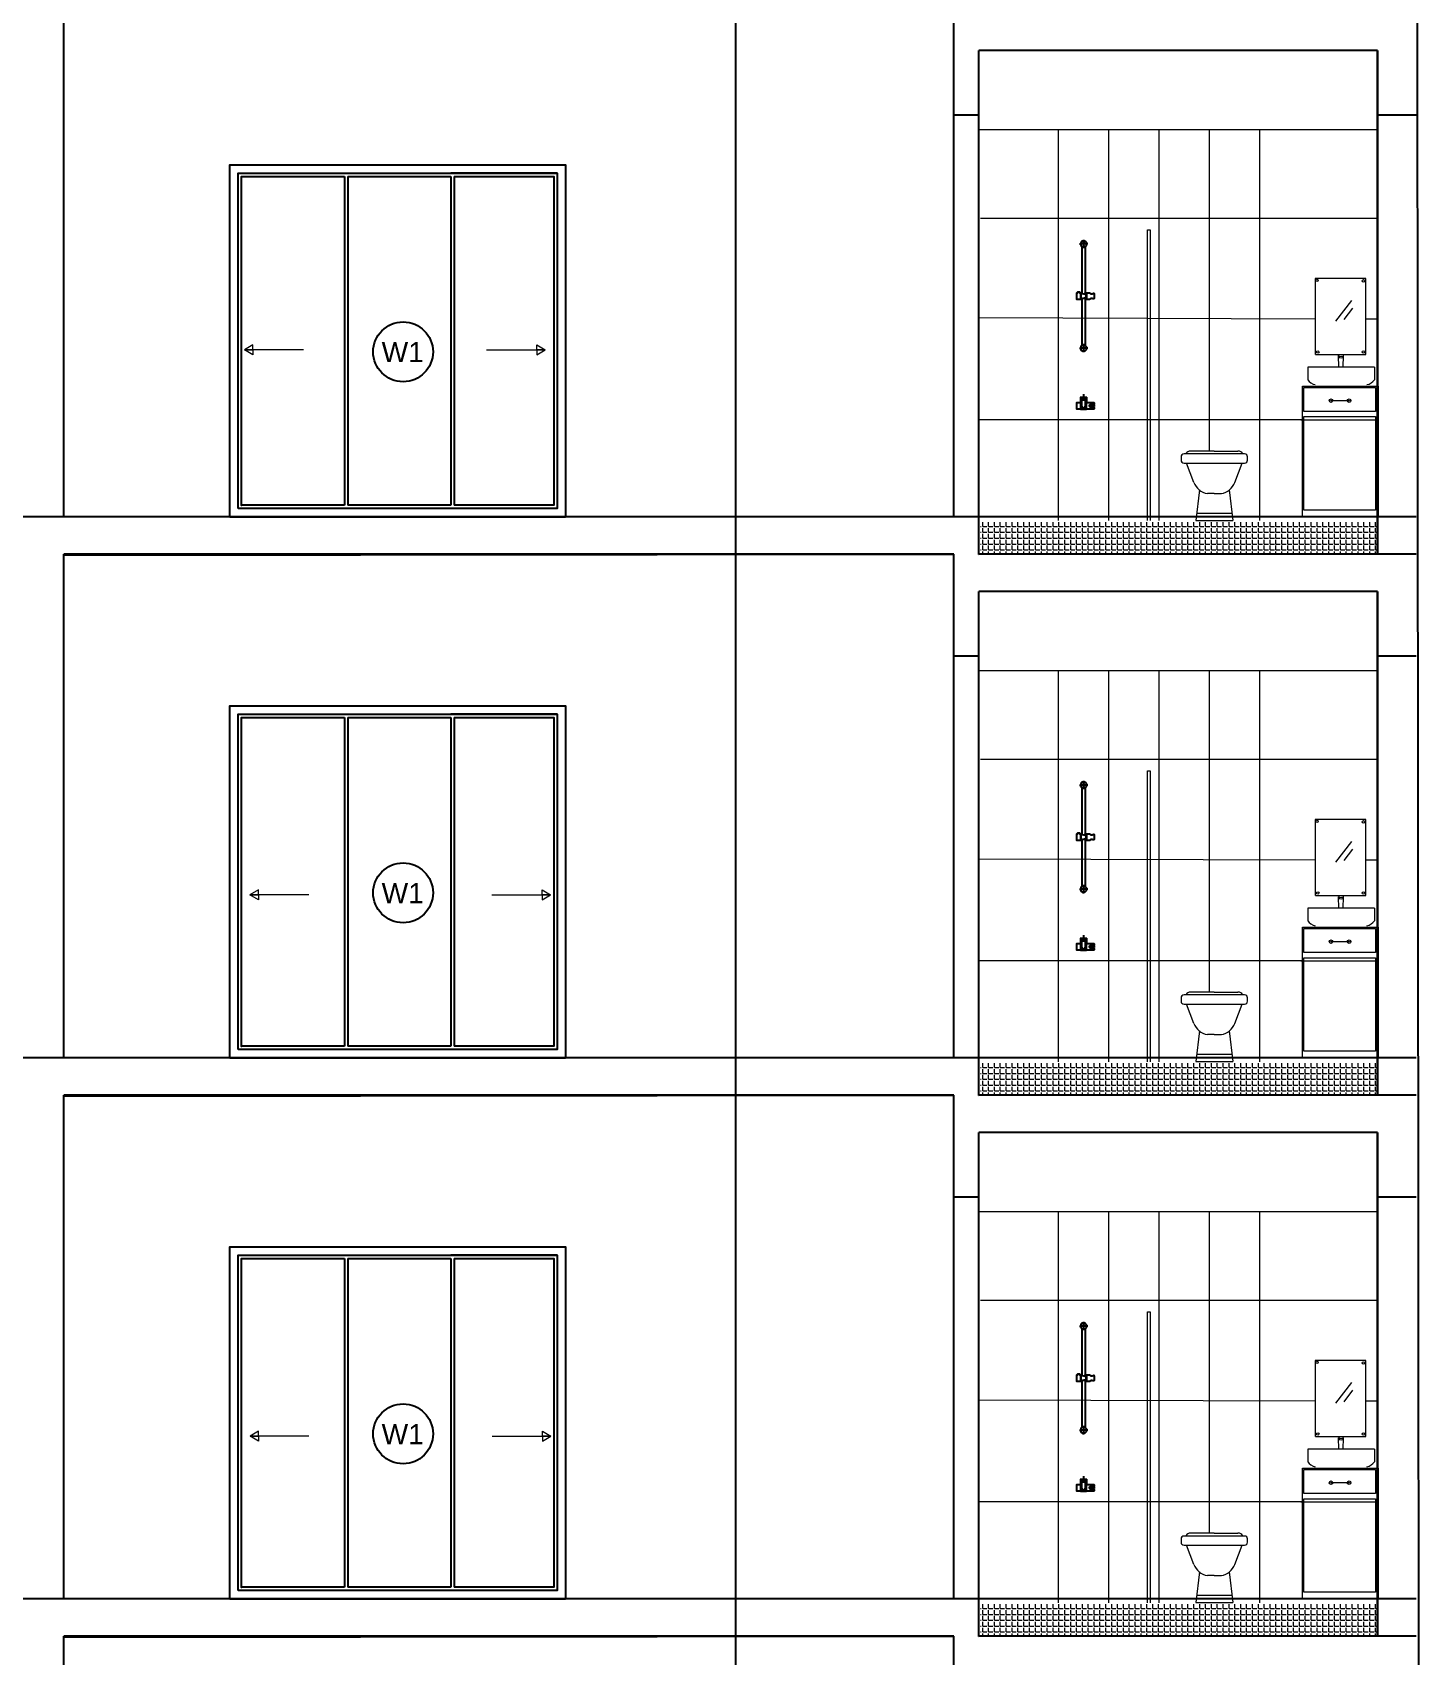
# Model space of a CAD drawing. Header units: millimetres. Extents: x -1932176 to 78768, y -1967 to 1266654.
# Drawn here: x -346881 to -338622, y 396254 to 405922 of the extents above; entities that cross this region are included whole.
import ezdxf
from ezdxf.lldxf.tags import DXFTag

# ---------------------------------------------------------------- set-up
doc = ezdxf.new("R2010")
doc.units = ezdxf.units.MM
doc.layers.add('HATCH', color=250, linetype='Continuous', lineweight=13)
doc.styles.get("Standard").update_dxf_attribs({"font": 'arial.ttf'})
tags = doc.linetypes.add('CENTER2', pattern=[28.575, 19.05, -3.175, 3.175, -3.175]).pattern_tags.tags
tags[10:11] = [DXFTag(74, 4), DXFTag(75, 0), DXFTag(340, '0'), DXFTag(46, 0.0), DXFTag(50, 0.0), DXFTag(44, 0.0), DXFTag(45, 0.0)]
tags[8:9] = [DXFTag(74, 4), DXFTag(75, 0), DXFTag(340, '0'), DXFTag(46, 0.0), DXFTag(50, 0.0), DXFTag(44, 0.0), DXFTag(45, 0.0)]
tags[6:7] = [DXFTag(74, 4), DXFTag(75, 0), DXFTag(340, '0'), DXFTag(46, 0.0), DXFTag(50, 0.0), DXFTag(44, 0.0), DXFTag(45, 0.0)]
tags[4:5] = [DXFTag(74, 4), DXFTag(75, 0), DXFTag(340, '0'), DXFTag(46, 0.0), DXFTag(50, 0.0), DXFTag(44, 0.0), DXFTag(45, 0.0)]

# ---------------------------------------------------------------- blocks, each defined once
blk = doc.blocks.new('md-xibet4')
at = {"lineweight": 20}
for p, q in [((205, 450), (-205, 450)), ((-193, 452), (-194, 450)), ((0, 470), (-160, 470)), ((0, 470), (160, 470)), ((-225, 430), (-225, 408)), ((-205, 388), (205, 388)), ((-138, 257), (-188, 388)), ((138, 257), (188, 388)), ((225, 408), (225, 430)), ((-101, 207), (-125, 0)), ((0, 182), (-47, 182)), ((0, 182), (47, 182)), ((101, 207), (125, 0)), ((-125, 0), (125, 0)), ((-119, 50), (119, 50))]:
    blk.add_line(p, q, dxfattribs=at)
for centre, radius, start, end in [((-205, 430), 20, 90, 180), ((-160, 430), 40, 90, 146.4991), ((160, 430), 40, 33.5009, 90), ((205, 430), 20, 0, 90), ((-205, 408), 20, 180, 270), ((205, 408), 20, 270, 0), ((-27, 299), 119, 200.7366, 259.9985), ((27, 299), 119, 280.0015, 339.2634)]:
    blk.add_arc(centre, radius, start, end, dxfattribs=at)
blk = doc.blocks.new('4')
at = {"linetype": 'CENTER2'}
for p, q in [((14203.2, 17330), (14206.1, 17330)), ((14248.2, 17330), (14208.2, 17330)), ((14228.2, 17355), (14228.2, 17352.1)), ((14228.2, 17350), (14228.2, 17310)), ((14228.2, 17305), (14228.2, 17307.9)), ((14253.2, 17330), (14250.3, 17330)), ((14228.2, 16734.8), (14228.2, 16731.9)), ((14228.2, 16729.8), (14228.2, 16689.8)), ((14203.2, 16709.8), (14206.1, 16709.8)), ((14248.2, 16709.8), (14208.2, 16709.8)), ((14228.2, 16684.8), (14228.2, 16687.7)), ((14253.2, 16709.8), (14250.3, 16709.8))]:
    blk.add_line(p, q, dxfattribs=at)
at = {"linetype": 'Continuous'}
for p, q in [((14216.2, 17316), (14216.6, 17316.2)), ((14216.4, 17343.9), (14216.4, 17344.3)), ((14216.4, 17316.1), (14216.4, 17315.7)), ((14217.3, 17315.6), (14217.3, 17037.4)), ((14239.1, 17035.4), (14239.1, 17315.6)), ((14240.2, 17344), (14239.8, 17343.8)), ((14240, 17344.3), (14240, 17343.9)), ((14240, 17315.7), (14240, 17316.1)), ((14185.8, 17037.2), (14185.8, 17002.6)), ((14190.9, 17037.9), (14186.5, 17037.9)), ((14191.4, 17042.2), (14191.3, 17038.4)), ((14204.6, 17042.9), (14192.1, 17042.9)), ((14205.3, 17038.4), (14205.3, 17042.2)), ((14210.6, 17037.9), (14205.8, 17037.9)), ((14210.8, 17002.1), (14210.8, 17037.7)), ((14212, 17036.6), (14210.8, 17036.6)), ((14212.2, 17037.6), (14212.2, 17002.2)), ((14216.7, 17037.9), (14212.5, 17037.9)), ((14243.9, 17037.9), (14239.7, 17037.9)), ((14244.2, 17002.2), (14244.2, 17037.6)), ((14245, 17036.6), (14244.4, 17036.6)), ((14245, 17037.7), (14245, 17002.1)), ((14263.7, 17037.9), (14245.2, 17037.9)), ((14290.5, 17035.1), (14287.5, 17035.1)), ((14291.5, 17034.3), (14291.5, 17005.5)), ((14186.5, 17001.9), (14210.6, 17001.9)), ((14210.8, 17003.2), (14212, 17003.2)), ((14212.5, 17001.9), (14216.7, 17001.9)), ((14217.3, 17002.3), (14217.3, 16724.2)), ((14239.1, 16724.2), (14239.1, 17004.3)), ((14239.7, 17001.9), (14243.9, 17001.9)), ((14244.4, 17003.2), (14245, 17003.2)), ((14245.2, 17001.9), (14265.5, 17001.9)), ((14285.2, 17004.7), (14290.5, 17004.7)), ((14216.2, 16695.8), (14216.6, 16696)), ((14216.4, 16724), (14216.4, 16723.7)), ((14216.4, 16695.5), (14216.4, 16695.9)), ((14240.2, 16723.8), (14239.8, 16723.6)), ((14240, 16723.7), (14240, 16724.1)), ((14240, 16695.9), (14240, 16695.5))]:
    blk.add_line(p, q, dxfattribs=at)
for centre, radius, start, end in [((14228.2, 17330), 18.6, 131.19638, 180), ((14228.2, 17330), 18.6, 180, 228.80362), ((14216.1, 17343.8), 0.2, 65.59819, 131.19638), ((14216.1, 17316.1), 0.2, 228.80362, 294.40181), ((14202.8, 17314), 32.9, 65.2351, 66.04325), ((14228.2, 17330), 18.6, 50.78635, 129.20955), ((14228.2, 17330), 18.6, 230.79087, 234.14066), ((14228.2, 17329.5), 18.4, 50.51781, 129.48199), ((14228.2, 17330.5), 18.4, 230.51781, 309.48199), ((14228.2, 17330), 18.6, 305.86099, 309.21425), ((14253.6, 17346), 32.9, 245.2351, 246.04325), ((14240.3, 17343.8), 0.2, 48.80362, 114.40181), ((14240.3, 17316.1), 0.2, 245.59819, 311.19638), ((14228.2, 17330), 18.6, 311.19638, 48.80362), ((14186.5, 17037.2), 0.7, 90, 180), ((14190.9, 17038.4), 0.497, 272.37584, 359.14965), ((14192.1, 17042.2), 0.688, 87.72837, 180.94609), ((14204.6, 17042.2), 0.694, 359.86726, 92.01061), ((14210.6, 17037.7), 0.2, 0, 90), ((14212, 17036.8), 0.2, 270, 0), ((14212.5, 17037.6), 0.3, 90, 180), ((14228.2, 17051.6), 17.9, 229.84475, 310.15525), ((14224.7, 17054.3), 23.7, 283.559, 308.26988), ((14243.9, 17037.6), 0.3, 0, 90), ((14244.4, 17036.8), 0.2, 180, 270), ((14245.2, 17037.7), 0.2, 90, 180), ((14287.5, 17034.6), 0.5, 90, 122.77883), ((14186.5, 17002.6), 0.7, 180, 270), ((14210.6, 17002.1), 0.2, 270, 0), ((14212, 17003), 0.2, 0, 90), ((14212.5, 17002.2), 0.3, 180, 270), ((14228.2, 16988.2), 17.9, 49.84475, 130.14851), ((14224.7, 16985.5), 23.7, 51.73012, 76.441), ((14243.9, 17002.2), 0.3, 270, 0), ((14244.4, 17003), 0.2, 90, 180), ((14245.2, 17002.1), 0.2, 180, 270), ((14285.2, 17005.2), 0.5, 241.4304, 270), ((14228.2, 16709.3), 18.4, 50.51781, 129.48199), ((14228.2, 16709.8), 18.6, 131.19638, 228.80362), ((14216.1, 16723.6), 0.2, 65.59819, 131.19638), ((14216.1, 16695.9), 0.2, 228.80362, 294.40181), ((14202.8, 16693.8), 32.9, 65.2351, 66.04325), ((14228.2, 16709.8), 18.6, 125.86099, 129.21425), ((14228.2, 16709.8), 18.6, 230.78635, 309.20955), ((14228.2, 16710.3), 18.4, 230.51781, 309.48199), ((14228.2, 16709.8), 18.6, 50.79087, 54.14066), ((14253.6, 16725.8), 32.9, 245.2351, 246.04325), ((14240.3, 16723.6), 0.2, 48.80362, 114.40181), ((14240.3, 16695.9), 0.2, 245.59819, 311.19638), ((14228.2, 16709.8), 18.6, 0, 48.80362), ((14228.2, 16709.8), 18.6, 311.19638, 0)]:
    blk.add_arc(centre, radius, start, end, dxfattribs=at)
for points in [[(14216.4, 17344.3), (14216.4, 17344.3), (14216.4, 17344.4), (14216.4, 17344.4)], [(14216.4, 17315.6), (14216.4, 17315.6), (14216.4, 17315.7), (14216.4, 17315.7)], [(14240, 17344.4), (14240, 17344.4), (14240, 17344.3), (14240, 17344.3)], [(14240, 17315.7), (14240, 17315.7), (14240, 17315.6), (14240, 17315.6)], [(14265.5, 17001.9), (14265.5, 17001.9), (14265.5, 17001.9), (14265.5, 17001.9)], [(14216.4, 16724), (14216.4, 16724.1), (14216.4, 16724.2), (14216.4, 16724.2)], [(14216.4, 16695.4), (14216.4, 16695.4), (14216.4, 16695.5), (14216.4, 16695.5)], [(14240, 16724.2), (14240, 16724.2), (14240, 16724.1), (14240, 16724.1)], [(14240, 16695.5), (14240, 16695.5), (14240, 16695.4), (14240, 16695.4)]]:
    blk.add_open_spline(points, degree=3, dxfattribs=at)
for points, knots in [([(14205.8, 17037.9), (14205.8, 17037.9), (14205.7, 17037.9), (14205.5, 17038), (14205.4, 17038.1), (14205.3, 17038.3), (14205.3, 17038.4), (14205.3, 17038.4)], [0, 0, 0, 0, 0.210954, 0.443523, 0.682745, 0.948925, 1, 1, 1, 1]), ([(14287.2, 17035), (14287.1, 17035), (14286.9, 17034.8), (14286.3, 17034.4), (14285.5, 17034), (14284.6, 17033.5), (14283.7, 17033), (14282.8, 17032.6), (14282, 17032.3), (14281.1, 17032), (14280.3, 17031.8), (14279.4, 17031.6), (14278.6, 17031.5), (14277.7, 17031.5), (14276.9, 17031.5), (14276.1, 17031.5), (14275.3, 17031.7), (14274.5, 17031.9), (14273.7, 17032.1), (14272.8, 17032.4), (14272, 17032.7), (14271.2, 17033.1), (14270.3, 17033.5), (14269.5, 17034), (14268.7, 17034.5), (14268, 17034.9), (14267.3, 17035.4), (14266.7, 17035.8), (14266.2, 17036.2), (14265.6, 17036.5), (14265.2, 17036.8), (14264.8, 17037.1), (14264.5, 17037.4), (14264.3, 17037.5), (14264.1, 17037.7), (14264, 17037.8), (14264, 17037.8), (14264, 17037.8), (14264, 17037.8), (14263.9, 17037.8), (14263.9, 17037.8), (14263.9, 17037.8), (14263.8, 17037.9), (14263.7, 17037.9), (14263.7, 17037.9)], [0, 0, 0, 0, 0.008846, 0.041069, 0.073546, 0.106685, 0.139278, 0.170814, 0.201197, 0.226509, 0.25339, 0.27973, 0.305369, 0.330153, 0.354039, 0.377174, 0.400828, 0.425757, 0.451598, 0.478545, 0.506736, 0.536249, 0.567071, 0.59907, 0.631965, 0.665324, 0.694879, 0.726225, 0.757493, 0.788401, 0.818759, 0.848435, 0.877364, 0.905542, 0.933022, 0.959907, 0.986399, 0.9898, 0.990586, 0.991028, 0.991515, 0.992746, 0.995623, 1, 1, 1, 1]), ([(14291.5, 17034.3), (14291.5, 17034.3), (14291.6, 17034.4), (14291.5, 17034.5), (14291.4, 17034.7), (14291.2, 17034.9), (14291, 17035), (14290.8, 17035.1), (14290.6, 17035.1), (14290.5, 17035.1)], [0, 0, 0, 0, 0.027183, 0.199163, 0.36611, 0.531326, 0.703622, 0.881814, 1, 1, 1, 1]), ([(14265.5, 17001.9), (14265.5, 17001.9), (14265.5, 17001.9), (14265.6, 17001.9), (14265.7, 17001.9), (14265.7, 17001.9), (14265.7, 17002), (14265.8, 17002), (14265.8, 17002), (14265.8, 17002), (14265.8, 17002), (14265.9, 17002.1), (14266, 17002.2), (14266.3, 17002.3), (14266.5, 17002.5), (14266.9, 17002.8), (14267.3, 17003), (14267.7, 17003.3), (14268.3, 17003.7), (14268.9, 17004), (14269.5, 17004.4), (14270.2, 17004.8), (14271, 17005.2), (14271.8, 17005.6), (14272.6, 17005.9), (14273.4, 17006.2), (14274.2, 17006.5), (14275.1, 17006.7), (14275.9, 17006.8), (14276.7, 17006.9), (14277.5, 17007), (14278.2, 17006.9), (14279, 17006.9), (14279.8, 17006.7), (14280.6, 17006.6), (14281.3, 17006.4), (14282.1, 17006.1), (14282.9, 17005.8), (14283.6, 17005.4), (14284.4, 17005.1), (14284.7, 17004.9), (14285, 17004.8)], [0, 0, 0, 0, 0.001042, 0.004445, 0.007114, 0.008833, 0.010107, 0.011683, 0.014488, 0.02111, 0.035104, 0.065553, 0.097886, 0.129708, 0.16198, 0.194958, 0.228681, 0.263102, 0.298109, 0.333532, 0.369204, 0.405423, 0.442722, 0.479334, 0.514785, 0.548795, 0.581279, 0.612324, 0.642133, 0.670933, 0.69828, 0.72528, 0.752928, 0.781176, 0.809928, 0.83915, 0.869999, 0.902406, 0.936228, 0.97148, 1, 1, 1, 1]), ([(14290.5, 17004.7), (14290.6, 17004.7), (14290.8, 17004.7), (14291, 17004.8), (14291.3, 17004.9), (14291.4, 17005.1), (14291.5, 17005.3), (14291.5, 17005.4), (14291.5, 17005.5)], [0, 0, 0, 0, 0.152956, 0.328784, 0.513481, 0.680618, 0.843396, 1, 1, 1, 1])]:
    blk.add_open_spline(points, degree=3, knots=knots, dxfattribs=at)
blk = doc.blocks.new('6')
at = {"linetype": 'Continuous'}
for p, q in [((14185.8, 16539.8), (14185.8, 16505.2)), ((14209.9, 16540.5), (14186.5, 16540.5)), ((14209.6, 16572.3), (14210.3, 16503.3)), ((14216.1, 16572.5), (14209.8, 16572.5)), ((14216.1, 16572.5), (14216.4, 16572.5)), ((14216.3, 16572.3), (14216.8, 16522.4)), ((14216.4, 16572.5), (14240, 16572.5)), ((14216.4, 16572.5), (14216.4, 16572.5)), ((14216.9, 16521.5), (14216.4, 16572.5)), ((14240, 16572.5), (14239.5, 16521.4)), ((14239.6, 16522.4), (14240.1, 16572.3)), ((14240, 16572.5), (14240.3, 16572.5)), ((14240, 16572.5), (14240, 16572.5)), ((14240.3, 16572.5), (14246.6, 16572.5)), ((14246.1, 16503.3), (14246.8, 16572.3)), ((14291, 16540.5), (14246.5, 16540.5)), ((14277.5, 16535.4), (14277.5, 16509.5)), ((14291.5, 16540), (14291.5, 16532.5)), ((14186.5, 16504.5), (14210.3, 16504.5)), ((14227.2, 16511.2), (14227.2, 16511.1)), ((14246.1, 16504.5), (14291, 16504.5)), ((14281.8, 16513.1), (14281.8, 16513.1)), ((14286.5, 16531.5), (14283.6, 16531.5)), ((14283.6, 16513.5), (14286.5, 16513.5)), ((14285.9, 16531.5), (14286.5, 16531.5)), ((14286.5, 16513.5), (14285.9, 16513.4)), ((14287.3, 16531.5), (14286.5, 16531.5)), ((14287.3, 16513.5), (14286.5, 16513.5)), ((14287.5, 16531.5), (14287.3, 16531.5)), ((14287.3, 16513.5), (14287.5, 16513.5)), ((14290.5, 16531.5), (14287.5, 16531.5)), ((14287.5, 16513.5), (14290.5, 16513.5)), ((14291.5, 16512.5), (14291.5, 16505))]:
    blk.add_line(p, q, dxfattribs=at)
at = {"linetype": 'CENTER2'}
for p, q in [((14248.2, 16572.5), (14208.2, 16572.5)), ((14228.2, 16592.5), (14228.2, 16552.5)), ((14277.5, 16542.5), (14277.5, 16502.5)), ((14297.5, 16522.5), (14257.5, 16522.5))]:
    blk.add_line(p, q, dxfattribs=at)
at = {"linetype": 'Continuous'}
for centre, radius, start, end in [((14186.5, 16539.8), 0.7, 90, 180), ((14209.8, 16572.3), 0.2, 90, 180.6), ((14216.1, 16572.3), 0.2, 0.6, 90), ((14240.3, 16572.3), 0.2, 90, 179.4), ((14246.6, 16572.3), 0.2, 359.4, 90), ((14283.6, 16535.7), 4.2, 243.60466, 270.3535), ((14287.3, 16532), 0.534, 225.636, 269.42496), ((14290.5, 16532.5), 1, 270, 0), ((14291, 16540), 0.5, 0, 90), ((14186.5, 16505.2), 0.7, 180, 270), ((14210.8, 16503.3), 0.5, 180.6, 268.00575), ((14228.2, 17002.5), 500, 268.00575, 271.99425), ((14228.2, 16522.5), 11.4, 180.6, 359.4), ((14228.2, 16522.5), 11.3, 185.17535, 354.63117), ((14217, 16520.9), 0.522, 91.69112, 99.98677), ((14239.4, 16520.9), 0.495, 79.53146, 88.27537), ((14245.6, 16503.3), 0.5, 271.99425, 359.4), ((14283.6, 16509.3), 4.2, 89.6465, 116.39534), ((14285.2, 16532), 0.5, 229.8888, 270), ((14285.2, 16513), 0.5, 90, 130.1112), ((14287.3, 16513), 0.529, 90.37375, 134.56529), ((14290.5, 16512.5), 1, 0, 90), ((14291, 16505), 0.5, 270, 0)]:
    blk.add_arc(centre, radius, start, end, dxfattribs=at)
for points, knots in [([(14287, 16531.6), (14286.1, 16532.5), (14285.1, 16533.2), (14282.9, 16534.4), (14281.7, 16534.8), (14279.8, 16535.3), (14279.1, 16535.3), (14277.7, 16535.4), (14277, 16535.4), (14275, 16535.2), (14273.7, 16534.9), (14271.3, 16534), (14270.2, 16533.4), (14268.3, 16531.9), (14267.4, 16531), (14266, 16529), (14265.3, 16527.8), (14264.5, 16525.3), (14264.2, 16523.9), (14264.2, 16521.1), (14264.5, 16519.8), (14265.3, 16517.2), (14265.9, 16516), (14267.4, 16514), (14268.3, 16513.1), (14270.2, 16511.6), (14271.3, 16511), (14273.6, 16510), (14274.9, 16509.7), (14277.7, 16509.5), (14279.1, 16509.6), (14281.7, 16510.1), (14282.9, 16510.6), (14285.1, 16511.7), (14286.1, 16512.5), (14287, 16513.3)], [0, 0, 0, 0, 0.0625, 0.0625, 0.125, 0.125, 0.15625, 0.15625, 0.1875, 0.1875, 0.25, 0.25, 0.3125, 0.3125, 0.375, 0.375, 0.4375, 0.4375, 0.5, 0.5, 0.5625, 0.5625, 0.625, 0.625, 0.6875, 0.6875, 0.75, 0.75, 0.8125, 0.8125, 0.875, 0.875, 0.9375, 0.9375, 1, 1, 1, 1]), ([(14281.7, 16513), (14281, 16512.7), (14280.2, 16512.4), (14278.4, 16512.1), (14277.5, 16512.1), (14275.8, 16512.2), (14274.9, 16512.4), (14273.3, 16513), (14272.6, 16513.4), (14270.6, 16514.8), (14269.5, 16516), (14267.9, 16518.9), (14267.4, 16520.7), (14267.4, 16524.2), (14267.9, 16526), (14269.5, 16529), (14270.6, 16530.2), (14272.6, 16531.6), (14273.3, 16531.9), (14274.9, 16532.5), (14275.8, 16532.7), (14277.5, 16532.9), (14278.4, 16532.9), (14280.2, 16532.5), (14281, 16532.3), (14281.7, 16531.9)], [0, 0, 0, 0, 0.0625, 0.0625, 0.125, 0.125, 0.1875, 0.1875, 0.25, 0.25, 0.375, 0.375, 0.5, 0.5, 0.625, 0.625, 0.75, 0.75, 0.8125, 0.8125, 0.875, 0.875, 0.9375, 0.9375, 1, 1, 1, 1])]:
    blk.add_open_spline(points, degree=3, knots=knots, dxfattribs=at)

msp = doc.modelspace()

# ---------------------------------------------------------------- hatches: boundary and pattern name
at = {"layer": 'HATCH'}
h = msp.add_hatch(dxfattribs=at)
h.set_pattern_fill('ANGLE', color=256, scale=5)
h.set_pattern_definition([(0, (-1232439.166, 559059.066), (0, 34.925), [25.4, -9.525]), (90, (-1232439.166, 559059.066), (-34.925, 2e-15), [25.4, -9.525])])
h.paths.add_polyline_path([(-338871.63803, 402813.90838), (-338871.63803, 403013.90838), (-341235.44401, 403013.90838), (-341235.44401, 402813.90838)])
h = msp.add_hatch(dxfattribs=at)
h.set_pattern_fill('ANGLE', color=256, scale=5)
h.set_pattern_definition([(0, (-1232439.166, 555836.53), (0, 34.925), [25.4, -9.525]), (90, (-1232439.166, 555836.53), (-34.925, 2e-15), [25.4, -9.525])])
h.paths.add_polyline_path([(-338871.63803, 399591.37349), (-338871.63803, 399791.37349), (-341235.44401, 399791.37349), (-341235.44401, 399591.37349)])
h = msp.add_hatch(dxfattribs=at)
h.set_pattern_fill('ANGLE', color=256, scale=5)
h.set_pattern_definition([(0, (-1232439.166, 552613.997), (0, 34.925), [25.4, -9.525]), (90, (-1232439.166, 552613.997), (-34.925, 2e-15), [25.4, -9.525])])
h.paths.add_polyline_path([(-338871.63803, 396368.83861), (-338871.63803, 396568.83861), (-341235.44401, 396568.83861), (-341235.44401, 396368.83861)])

# ---------------------------------------------------------------- linework, layer by layer
at = {"ltscale": 30}
for p, q in [((-338641.63803, 412408.97816), (-338621.75177, 389923.99132)), ((-342693.02504, 402810.50596), (-342693.02504, 406186.44327)), ((-346694.91974, 403036.44327), (-346694.91974, 406036.44327)), ((-341395.74713, 403036.44327), (-341395.74713, 406036.44327)), ((-341245.74713, 402811.79456), (-341245.74713, 405813.90838)), ((-338871.63803, 402813.90838), (-338871.63803, 405813.90838)), ((-341395.74713, 405431.56241), (-341245.74713, 405431.56241)), ((-338871.63803, 405431.56241), (-338641.63803, 405431.56241)), ((-341395.74713, 403036.44327), (-341395.74713, 405291.34394)), ((-341245.74713, 402813.90838), (-341245.74713, 405291.34394)), ((-345656.34, 405083.94327), (-345023.34, 405083.94327)), ((-343756.34, 405083.94327), (-344389.34, 405083.94327)), ((-345023.34, 405063.94327), (-345023.34, 403106.44327)), ((-345003.34, 405063.94327), (-345003.34, 403106.44327)), ((-344389.34, 405063.94327), (-344389.34, 403106.44327)), ((-344369.34, 405063.94327), (-344369.34, 403106.44327)), ((-345706.34, 403036.44327), (-345706.34, 403086.44327)), ((-338641.63803, 403036.44327), (-354814.41204, 403036.44327)), ((-345706.34, 403036.44327), (-343706.34, 403036.44327)), ((-342693.02504, 399587.97107), (-342693.02504, 402963.90838)), ((-346694.91974, 399813.90838), (-346694.91974, 402813.90838)), ((-341395.74713, 402813.90838), (-346694.91974, 402813.90838)), ((-346694.91974, 402806.94281), (-346694.91974, 402813.90838)), ((-341395.74713, 402811.66101), (-346694.91974, 402806.94281)), ((-341395.74713, 399813.90838), (-341395.74713, 402813.90838)), ((-341395.74713, 402811.66101), (-341395.74713, 402813.90838)), ((-338641.63803, 402814.11316), (-341245.74713, 402811.79456)), ((-338641.63803, 402813.90838), (-341245.74713, 402813.90838)), ((-341245.74713, 399589.25967), (-341245.74713, 402591.37349)), ((-338871.63803, 399591.37349), (-338871.63803, 402591.37349)), ((-341395.74713, 402209.02752), (-341245.74713, 402209.02752)), ((-338871.63803, 402209.02752), (-338641.63803, 402209.02752)), ((-341395.74713, 399813.90838), (-341395.74713, 402068.80905)), ((-341245.74713, 399591.37349), (-341245.74713, 402068.80905)), ((-345656.34, 401861.40838), (-345023.34, 401861.40838)), ((-345023.34, 401841.40838), (-345023.34, 399883.90838)), ((-345003.34, 401841.40838), (-345003.34, 399883.90838)), ((-343756.34, 401861.40838), (-344389.34, 401861.40838)), ((-344389.34, 401841.40838), (-344389.34, 399883.90838)), ((-344369.34, 401841.40838), (-344369.34, 399883.90838)), ((-345706.34, 399813.90838), (-345706.34, 399863.90838)), ((-338641.63803, 399813.90838), (-354814.41204, 399813.90838)), ((-345706.34, 399813.90838), (-343706.34, 399813.90838)), ((-342693.02504, 396365.43618), (-342693.02504, 399741.37349)), ((-346694.91974, 396591.37349), (-346694.91974, 399591.37349)), ((-341395.74713, 399591.37349), (-346694.91974, 399591.37349)), ((-346694.91974, 399584.40793), (-346694.91974, 399591.37349)), ((-341395.74713, 399589.12612), (-346694.91974, 399584.40793)), ((-341395.74713, 396591.37349), (-341395.74713, 399591.37349)), ((-341395.74713, 399589.12612), (-341395.74713, 399591.37349)), ((-338641.63803, 399591.57828), (-341245.74713, 399589.25967)), ((-338641.63803, 399591.37349), (-341245.74713, 399591.37349)), ((-341245.74713, 396366.72478), (-341245.74713, 399368.83861)), ((-338871.63803, 396368.83861), (-338871.63803, 399368.83861)), ((-341395.74713, 398986.49263), (-341245.74713, 398986.49263)), ((-338871.63803, 398986.49263), (-338641.63803, 398986.49263)), ((-341395.74713, 396591.37349), (-341395.74713, 398846.27417)), ((-341245.74713, 396368.83861), (-341245.74713, 398846.27417)), ((-345656.34, 398638.87349), (-345023.34, 398638.87349)), ((-345023.34, 398618.87349), (-345023.34, 396661.37349)), ((-345003.34, 398618.87349), (-345003.34, 396661.37349)), ((-343756.34, 398638.87349), (-344389.34, 398638.87349)), ((-344389.34, 398618.87349), (-344389.34, 396661.37349)), ((-344369.34, 398618.87349), (-344369.34, 396661.37349)), ((-338641.63803, 396591.37349), (-354814.41204, 396591.37349)), ((-345706.34, 396591.37349), (-345706.34, 396641.37349)), ((-345706.34, 396591.37349), (-343706.34, 396591.37349)), ((-342693.02504, 393368.83861), (-342693.02504, 396518.83861)), ((-346694.91974, 393368.83861), (-346694.91974, 396368.83861)), ((-341395.74713, 396368.83861), (-346694.91974, 396368.83861)), ((-346694.91974, 396361.87304), (-346694.91974, 396368.83861)), ((-341395.74713, 396366.59123), (-346694.91974, 396361.87304)), ((-341395.74713, 393368.83861), (-341395.74713, 396368.83861)), ((-341395.74713, 396366.59123), (-341395.74713, 396368.83861)), ((-338641.63803, 396369.04339), (-341245.74713, 396366.72478)), ((-338641.63803, 396368.83861), (-341245.74713, 396368.83861))]:
    msp.add_line(p, q, dxfattribs=at)
for p, q in [((-338871.63803, 405813.90838), (-341245.74713, 405813.90838)), ((-338871.63803, 405813.90838), (-338871.63803, 402813.90838)), ((-338871.63803, 402813.90838), (-341235.44401, 402813.90838)), ((-338871.63803, 402591.37349), (-341245.74713, 402591.37349)), ((-338871.63803, 402591.37349), (-338871.63803, 399591.37349)), ((-338871.63803, 399591.37349), (-341235.44401, 399591.37349)), ((-338871.63803, 399368.83861), (-341245.74713, 399368.83861)), ((-338871.63803, 399368.83861), (-338871.63803, 396368.83861)), ((-338871.63803, 396368.83861), (-341235.44401, 396368.83861))]:
    msp.add_line(p, q)
at = {"linetype": 'ByBlock', "lineweight": 20}
for p, q in [((-341245.74713, 405343.90838), (-338871.63803, 405343.90838)), ((-341245.74713, 402121.37349), (-338871.63803, 402121.37349)), ((-341245.74713, 398898.83861), (-338871.63803, 398898.83861))]:
    msp.add_line(p, q, dxfattribs=at)
at = {"linetype": 'ByBlock', "lineweight": 20, "transparency": 33554559}
for p, q in [((-340771.73388, 403013.90838), (-340771.73388, 405343.90838)), ((-340471.73388, 403013.90838), (-340471.73388, 405343.90838)), ((-340171.73388, 403013.90838), (-340171.73388, 405343.90838)), ((-339871.73388, 403428.69001), (-339871.73388, 405343.90838)), ((-339571.73388, 403013.90838), (-339571.73388, 405343.90838)), ((-338871.63803, 404813.90838), (-341235.44401, 404813.90838)), ((-339243.00281, 404213.90838), (-341245.74713, 404220.99521)), ((-338871.63803, 404213.90838), (-338940.60281, 404213.90838)), ((-339319.19297, 403613.90838), (-341245.74713, 403613.90838)), ((-339328.7988, 403613.90838), (-338883.18361, 403613.90838)), ((-340771.73388, 399791.37349), (-340771.73388, 402121.37349)), ((-340471.73388, 399791.37349), (-340471.73388, 402121.37349)), ((-340171.73388, 399791.37349), (-340171.73388, 402121.37349)), ((-339871.73388, 400206.15512), (-339871.73388, 402121.37349)), ((-339571.73388, 399791.37349), (-339571.73388, 402121.37349)), ((-338871.63803, 401591.37349), (-341235.44401, 401591.37349)), ((-339243.00281, 400991.37349), (-341245.74713, 400998.46032)), ((-338871.63803, 400991.37349), (-338940.60281, 400991.37349)), ((-339319.19297, 400391.37349), (-341245.74713, 400391.37349)), ((-339328.7988, 400391.37349), (-338883.18361, 400391.37349)), ((-340771.73388, 396568.83861), (-340771.73388, 398898.83861)), ((-340471.73388, 396568.83861), (-340471.73388, 398898.83861)), ((-340171.73388, 396568.83861), (-340171.73388, 398898.83861)), ((-339871.73388, 396983.62024), (-339871.73388, 398898.83861)), ((-339571.73388, 396568.83861), (-339571.73388, 398898.83861)), ((-338871.63803, 398368.83861), (-341235.44401, 398368.83861)), ((-339243.00281, 397768.83861), (-341245.74713, 397775.92543)), ((-338871.63803, 397768.83861), (-338940.60281, 397768.83861)), ((-339319.19297, 397168.83861), (-341245.74713, 397168.83861)), ((-339328.7988, 397168.83861), (-338883.18361, 397168.83861))]:
    msp.add_line(p, q, dxfattribs=at)
at = {"linetype": 'Continuous', "lineweight": 18, "ltscale": 50, "transparency": 33554559}
for p, q in [((-338940.60281, 404456.89564), (-339243.00281, 404456.89564)), ((-339243.00281, 404456.89564), (-339243.00281, 404003.29564)), ((-338940.60281, 404003.29564), (-338940.60281, 404456.89564)), ((-339026.61235, 404324.79284), (-339122.27543, 404201.79745)), ((-339019.98281, 404279.31653), (-339072.90281, 404211.27653)), ((-339287.78958, 403928.90596), (-339287.78958, 403853.30596)), ((-338890.23884, 403928.90596), (-339287.78958, 403928.90596)), ((-339241.58245, 404003.29564), (-338940.60281, 404003.29564)), ((-339101.497, 403928.90596), (-339103.93947, 403996.63333)), ((-339076.53142, 403928.90596), (-339074.08894, 403996.63333)), ((-338940.60281, 401234.36075), (-339243.00281, 401234.36075)), ((-339243.00281, 401234.36075), (-339243.00281, 400780.76075)), ((-338940.60281, 400780.76075), (-338940.60281, 401234.36075)), ((-339026.61235, 401102.25795), (-339122.27543, 400979.26257)), ((-339019.98281, 401056.78164), (-339072.90281, 400988.74164)), ((-339241.58245, 400780.76075), (-338940.60281, 400780.76075)), ((-339101.497, 400706.37107), (-339103.93947, 400774.09845)), ((-339076.53142, 400706.37107), (-339074.08894, 400774.09845)), ((-339287.78958, 400706.37107), (-339287.78958, 400630.77107)), ((-338890.23884, 400706.37107), (-339287.78958, 400706.37107)), ((-338940.60281, 398011.82586), (-339243.00281, 398011.82586)), ((-339243.00281, 398011.82586), (-339243.00281, 397558.22586)), ((-338940.60281, 397558.22586), (-338940.60281, 398011.82586)), ((-339026.61235, 397879.72306), (-339122.27543, 397756.72768)), ((-339019.98281, 397834.24675), (-339072.90281, 397766.20675)), ((-339241.58245, 397558.22586), (-338940.60281, 397558.22586)), ((-339101.497, 397483.83618), (-339103.93947, 397551.56356)), ((-339076.53142, 397483.83618), (-339074.08894, 397551.56356)), ((-339287.78958, 397483.83618), (-339287.78958, 397408.23618)), ((-338890.23884, 397483.83618), (-339287.78958, 397483.83618))]:
    msp.add_line(p, q, dxfattribs=at)
at = {"linetype": 'Continuous', "lineweight": 13, "ltscale": 50}
for p, q in [((-345568.34356, 404061.54666), (-345618.34356, 404031.54666)), ((-345268.34356, 404031.54666), (-345618.34356, 404031.54666)), ((-345618.34356, 404031.54666), (-345568.34356, 404031.54666)), ((-345568.34356, 404001.54666), (-345618.34356, 404031.54666)), ((-345568.34356, 404031.54666), (-345568.34356, 404061.54666)), ((-345568.34356, 404031.54666), (-345568.34356, 404001.54666)), ((-344177.81251, 404031.54666), (-343827.81251, 404031.54666)), ((-343877.81251, 404031.54666), (-343877.81251, 404061.54666)), ((-343877.81251, 404061.54666), (-343827.81251, 404031.54666)), ((-343827.81251, 404031.54666), (-343877.81251, 404031.54666)), ((-343877.81251, 404031.54666), (-343877.81251, 404001.54666)), ((-343877.81251, 404001.54666), (-343827.81251, 404031.54666)), ((-345536.19992, 400815.15141), (-345586.19992, 400785.15141)), ((-345236.19992, 400785.15141), (-345586.19992, 400785.15141)), ((-345586.19992, 400785.15141), (-345536.19992, 400785.15141)), ((-345536.19992, 400755.15141), (-345586.19992, 400785.15141)), ((-345536.19992, 400785.15141), (-345536.19992, 400815.15141)), ((-345536.19992, 400785.15141), (-345536.19992, 400755.15141)), ((-344145.66887, 400785.15141), (-343795.66887, 400785.15141)), ((-343845.66887, 400785.15141), (-343845.66887, 400815.15141)), ((-343845.66887, 400815.15141), (-343795.66887, 400785.15141)), ((-343795.66887, 400785.15141), (-343845.66887, 400785.15141)), ((-343845.66887, 400785.15141), (-343845.66887, 400755.15141)), ((-343845.66887, 400755.15141), (-343795.66887, 400785.15141)), ((-345535.09889, 397590.64455), (-345585.09889, 397560.64455)), ((-345235.09889, 397560.64455), (-345585.09889, 397560.64455)), ((-345585.09889, 397560.64455), (-345535.09889, 397560.64455)), ((-345535.09889, 397530.64455), (-345585.09889, 397560.64455)), ((-345535.09889, 397560.64455), (-345535.09889, 397590.64455)), ((-345535.09889, 397560.64455), (-345535.09889, 397530.64455)), ((-344144.56784, 397560.64455), (-343794.56784, 397560.64455)), ((-343844.56784, 397560.64455), (-343844.56784, 397590.64455)), ((-343844.56784, 397590.64455), (-343794.56784, 397560.64455)), ((-343794.56784, 397560.64455), (-343844.56784, 397560.64455)), ((-343844.56784, 397560.64455), (-343844.56784, 397530.64455)), ((-343844.56784, 397530.64455), (-343794.56784, 397560.64455))]:
    msp.add_line(p, q, dxfattribs=at)
at = {"linetype": 'Continuous', "lineweight": 18, "ltscale": 50}
for p, q in [((-338890.23884, 403928.90596), (-338890.23884, 403853.30596)), ((-338890.23884, 400706.37107), (-338890.23884, 400630.77107)), ((-338890.23884, 397483.83618), (-338890.23884, 397408.23618))]:
    msp.add_line(p, q, dxfattribs=at)
at = {"ltscale": 30}
for points in [[(-345706.34, 403036.44327), (-345706.34, 405133.94327), (-343706.34, 405133.94327), (-343706.34, 403036.44327)], [(-345023.34, 403106.44327), (-345636.34, 403106.44327), (-345636.34, 405063.94327), (-345023.34, 405063.94327)], [(-345003.34, 405063.94327), (-344389.34, 405063.94327)], [(-344369.34, 405063.94327), (-343776.34, 405063.94327), (-343776.34, 403106.44327), (-344369.34, 403106.44327)], [(-344389.34, 403106.44327), (-345003.34, 403106.44327)], [(-345706.34, 399813.90838), (-345706.34, 401911.40838), (-343706.34, 401911.40838), (-343706.34, 399813.90838)], [(-345023.34, 399883.90838), (-345636.34, 399883.90838), (-345636.34, 401841.40838), (-345023.34, 401841.40838)], [(-345003.34, 401841.40838), (-344389.34, 401841.40838)], [(-344369.34, 401841.40838), (-343776.34, 401841.40838), (-343776.34, 399883.90838), (-344369.34, 399883.90838)], [(-344389.34, 399883.90838), (-345003.34, 399883.90838)], [(-345706.34, 396591.37349), (-345706.34, 398688.87349), (-343706.34, 398688.87349), (-343706.34, 396591.37349)], [(-345023.34, 396661.37349), (-345636.34, 396661.37349), (-345636.34, 398618.87349), (-345023.34, 398618.87349)], [(-345003.34, 398618.87349), (-344389.34, 398618.87349)], [(-344369.34, 398618.87349), (-343776.34, 398618.87349), (-343776.34, 396661.37349), (-344369.34, 396661.37349)], [(-344389.34, 396661.37349), (-345003.34, 396661.37349)]]:
    msp.add_lwpolyline(points, dxfattribs=at)
for points in [[(-345656.34, 403086.44327), (-345656.34, 405083.94327), (-343756.34, 405083.94327), (-343756.34, 403086.44327)], [(-345656.34, 399863.90838), (-345656.34, 401861.40838), (-343756.34, 401861.40838), (-343756.34, 399863.90838)], [(-345656.34, 396641.37349), (-345656.34, 398638.87349), (-343756.34, 398638.87349), (-343756.34, 396641.37349)]]:
    msp.add_lwpolyline(points, close=True, dxfattribs=at)
at = {"linetype": 'ByBlock', "lineweight": 20, "transparency": 33554559}
for points in [[(-340241.9344, 403013.90838), (-340241.9344, 404746.09601), (-340224.80261, 404746.09601), (-340224.80261, 403013.90838)], [(-340241.9344, 399791.37349), (-340241.9344, 401523.56112), (-340224.80261, 401523.56112), (-340224.80261, 399791.37349)], [(-340241.9344, 396568.83861), (-340241.9344, 398301.02624), (-340224.80261, 398301.02624), (-340224.80261, 396568.83861)]]:
    msp.add_lwpolyline(points, dxfattribs=at)
for points in [[(-339319.19297, 403814.38152), (-338868.64485, 403814.38152), (-338868.64485, 403036.73873), (-339319.19297, 403036.73873)], [(-339310.12317, 403806.47682), (-338883.33962, 403806.47682), (-338883.33962, 403664.12378), (-339310.12317, 403664.12378)], [(-339037.81436, 403727.99931), (-339150.61294, 403727.99931), (-339150.61294, 403730.1447), (-339037.81436, 403730.1447)], [(-339310.21529, 403633.33196), (-338883.18361, 403633.33196), (-338883.18361, 403076.73552), (-339310.21529, 403076.73552)], [(-339319.19297, 400591.84663), (-338868.64485, 400591.84663), (-338868.64485, 399814.20384), (-339319.19297, 399814.20384)], [(-339310.12317, 400583.94193), (-338883.33962, 400583.94193), (-338883.33962, 400441.58889), (-339310.12317, 400441.58889)], [(-339037.81436, 400505.46443), (-339150.61294, 400505.46443), (-339150.61294, 400507.60981), (-339037.81436, 400507.60981)], [(-339310.21529, 400410.79707), (-338883.18361, 400410.79707), (-338883.18361, 399854.20063), (-339310.21529, 399854.20063)], [(-339319.19297, 397369.31174), (-338868.64485, 397369.31174), (-338868.64485, 396591.66895), (-339319.19297, 396591.66895)], [(-339310.12317, 397361.40704), (-338883.33962, 397361.40704), (-338883.33962, 397219.054), (-339310.12317, 397219.054)], [(-339037.81436, 397282.92954), (-339150.61294, 397282.92954), (-339150.61294, 397285.07493), (-339037.81436, 397285.07493)], [(-339310.21529, 397188.26218), (-338883.18361, 397188.26218), (-338883.18361, 396631.66575), (-339310.21529, 396631.66575)]]:
    msp.add_lwpolyline(points, close=True, dxfattribs=at)
at = {"linetype": 'Continuous', "lineweight": 18, "ltscale": 50, "transparency": 33554559}
for centre in [(-339232.35188, 404445.68614), (-338955.72281, 404441.85653), (-339227.88281, 404018.49653), (-338955.72281, 404018.49653), (-339232.35188, 401223.15125), (-338955.72281, 401219.32164), (-339227.88281, 400795.96164), (-338955.72281, 400795.96164), (-339232.35188, 398000.61636), (-338955.72281, 397996.78675), (-339227.88281, 397573.42675), (-338955.72281, 397573.42675)]:
    msp.add_circle(centre, 7.56, dxfattribs=at)
at = {"color": 252, "ltscale": 30}
for centre in [(-344674.35314, 404019.37586), (-344674.35314, 400796.84098), (-344674.35314, 397574.30609)]:
    msp.add_circle(centre, 178.13957, dxfattribs=at)
at = {"linetype": 'ByBlock', "lineweight": 20, "transparency": 33554559}
for centre in [(-339148.91166, 403728.78797), (-339041.20801, 403728.78797), (-339148.91166, 400506.25308), (-339041.20801, 400506.25308), (-339148.91166, 397283.71819), (-339041.20801, 397283.71819)]:
    msp.add_circle(centre, 10.63709, dxfattribs=at)
at = {"linetype": 'Continuous', "lineweight": 18, "ltscale": 50, "transparency": 33554559}
for centre, radius, start, end in [((-339089.42802, 403995.56799), 14.55051, 175.801215144, 231.225768658), ((-339089.01421, 403979.12743), 23.00478, 49.549592512, 130.450407488), ((-339088.62854, 403995.56867), 14.55051, 308.872284301, 4.296837811), ((-339229.9845, 403892.65064), 69.92446, 214.240922646, 259.449234985), ((-338948.04391, 403892.65064), 69.92446, 280.550765015, 325.759077354), ((-339089.42802, 400773.0331), 14.55051, 175.801215144, 231.225768658), ((-339089.01421, 400756.59255), 23.00478, 49.549592512, 130.450407488), ((-339088.62854, 400773.03378), 14.55051, 308.872284301, 4.296837811), ((-339229.9845, 400670.11575), 69.92446, 214.240922646, 259.449234985), ((-338948.04391, 400670.11575), 69.92446, 280.550765015, 325.759077354), ((-339089.42802, 397550.49821), 14.55051, 175.801215144, 231.225768658), ((-339089.01421, 397534.05766), 23.00478, 49.549592512, 130.450407488), ((-339088.62854, 397550.4989), 14.55051, 308.872284301, 4.296837811), ((-339229.9845, 397447.58086), 69.92446, 214.240922646, 259.449234985), ((-338948.04391, 397447.58086), 69.92446, 280.550765015, 325.759077354)]:
    msp.add_arc(centre, radius, start, end, dxfattribs=at)
for centre in [(-339089.02157, 403987.73486), (-339089.02157, 400765.19997), (-339089.02157, 397542.66508)]:
    msp.add_ellipse(centre, major_axis=(-11.75103, -0.01006), ratio=0.5086201228, dxfattribs=at)
for p in [(-345636.34, 403106.44327), (-345636.34, 403106.44327), (-345636.34, 399883.90838), (-345636.34, 399883.90838), (-345636.34, 396661.37349), (-345636.34, 396661.37349)]:
    msp.add_point(p)

# ---------------------------------------------------------------- block references
at = {"transparency": 33554559}
for name, p in [('4', (-354850.29773, 387331.77541)), ('6', (-354850.57316, 387175.17378)), ('4', (-354850.29773, 384109.24052)), ('6', (-354850.57316, 383952.63889)), ('4', (-354850.29773, 380886.70563)), ('6', (-354850.57316, 380730.10401))]:
    msp.add_blockref(name, p, dxfattribs=at)
at = {"transparency": 33554559, "xscale": 0.8800000000000001, "yscale": 0.8800000000000001, "zscale": 0.8800000000000001}
for p in [(-339843.7641, 403015.09001), (-339843.7641, 399792.55512), (-339843.7641, 396570.02024)]:
    msp.add_blockref('md-xibet4', p, dxfattribs=at)

# ---------------------------------------------------------------- texts
at = {"color": 252, "transparency": 16777216, "char_height": 120, "attachment_point": 1}
for insert in [(-344802.14979, 404077.95177), (-344802.14979, 400855.41688), (-344802.14979, 397632.88199)]:
    msp.add_mtext_dynamic_manual_height_columns('W1', width=74.86437, gutter_width=11139.68641, heights=[0], dxfattribs=dict(at, insert=insert))

doc.saveas('drawing.dxf')
